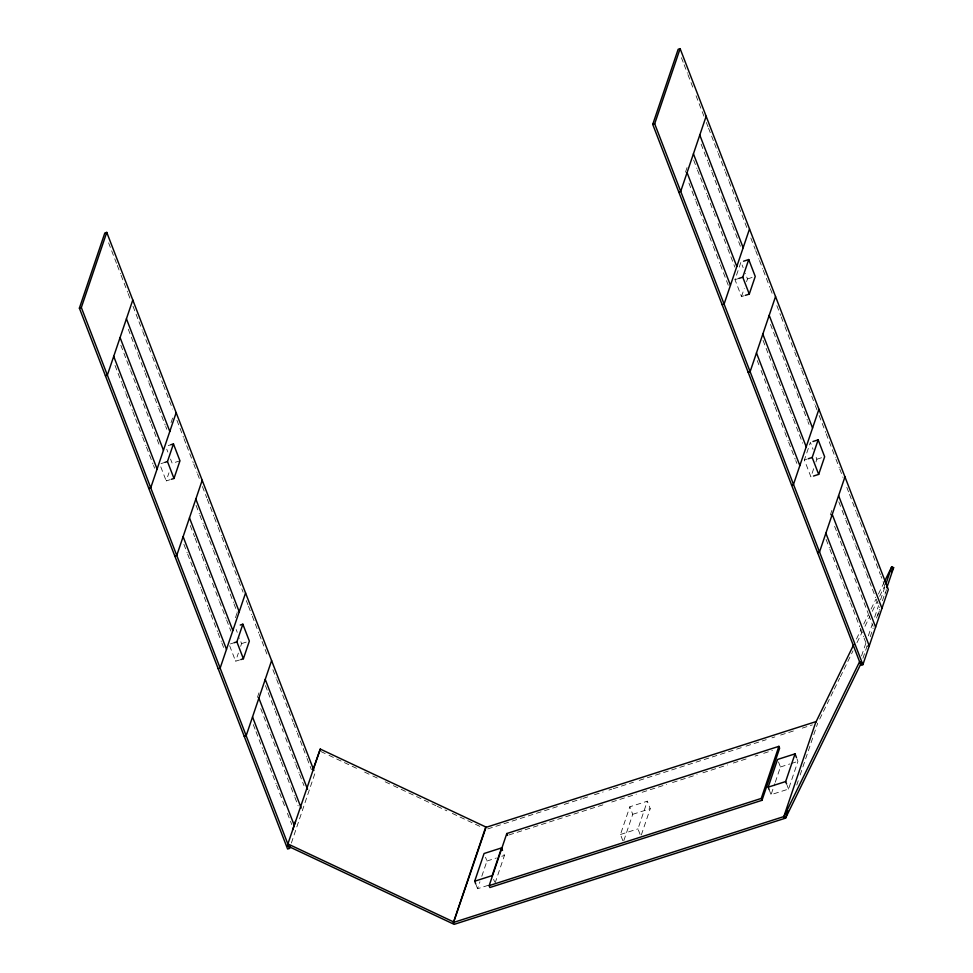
<?xml version="1.0" encoding="UTF-8"?>
<svg xmlns="http://www.w3.org/2000/svg" width="973" height="973" viewBox="0 0 973 973"><rect width="100%" height="100%" fill="white"/><g stroke="black" fill="none" stroke-linecap="round" stroke-linejoin="round"><path stroke-width="0.73" stroke-dasharray="4.87 3.65" d="M171.041 422.696L173.766 414.656M170.093 479.701L166.201 480.942L168.961 472.805M235.466 617.697L237.388 612.029M239.492 659.998L235.612 661.239L238.361 653.102M240.659 646.315L241.584 643.603L239.407 637.972M257.395 697.434L259.207 692.071M291.365 843.044L314.972 773.28M685.491 172.172L687.4 166.492M488.349 885.272L477.585 888.726L479.932 881.793M481.805 876.259L486.962 861.02L485.515 857.274M495.075 883.119L504.452 855.425L503.005 851.667M744.09 295.756L741.499 296.583L734.992 279.677L740.964 262.041L743.141 267.672M741.499 296.583L744.26 288.446M746.559 281.659L747.471 278.947L745.306 273.304M622.878 840.757L620.458 834.493L629.835 806.799L647.325 801.193L650.219 808.709L640.842 836.403L637.96 828.887L647.325 801.193M623.827 840.623L632.73 814.316L629.835 806.799M813.659 468.731L810.91 476.879L804.403 459.974L810.375 442.338L813.075 449.38M815.958 461.956L816.882 459.232L815.252 455.011M830.297 515.033L832.11 509.67M796.972 758.867L797.933 761.373L788.556 789.067L771.066 794.673L774.812 783.593M775.286 782.207L780.443 766.979L778.509 761.968M796.765 785.053L798.225 780.735M800.171 774.982L817.697 723.182M861.531 655.972L865.909 643.019M868.354 635.819L872.246 624.313M874.678 617.125L878.57 605.607M880.529 599.855L884.907 586.901M862.929 658.295L867.308 645.342M870.239 636.707L873.158 628.084M876.564 618.013L879.483 609.378M882.414 600.742L885.333 592.107M877.755 615.641L879.568 610.278M885.016 594.175L886.379 590.161L880.966 576.065M856.435 639.066L861.093 629.519M863.756 624.058L868.415 614.51M871.078 609.062L875.749 599.502M878.412 594.053L883.739 583.131M819.704 719.083L833.679 690.441M834.348 689.079L839.675 678.157M840.344 676.794L852.993 650.876M856.982 642.691L862.309 631.769M864.973 626.32L869.643 616.76M872.307 611.312L876.965 601.752M879.628 596.303L884.287 586.755M168.256 445.573L170.847 444.746M160.995 463.635L164.887 462.382M734.992 279.677L738.884 278.436M179.956 460.813L172.172 463.306L170.555 459.086M747.471 278.947L752.652 277.281M230.394 643.919L234.286 642.679M804.403 459.974L806.994 459.147M241.584 643.603L249.356 641.11M816.882 459.232L822.063 457.578M487.728 828.923L551.217 808.587M552.664 808.125L558.429 806.264M564.206 804.416L581.513 798.869M582.961 798.407L588.726 796.559M594.503 794.71L603.163 791.937M608.928 790.088L611.81 789.164M613.258 788.702L633.459 782.231M639.225 780.37L744.552 746.619M745.999 746.157L766.201 739.687M771.966 737.838L774.849 736.914M780.626 735.065L796.498 729.981M802.263 728.132L812.37 724.885M508.976 834.956L605.948 803.868M611.737 802.02L636.342 794.138M642.131 792.277L666.736 784.396M672.525 782.535L697.13 774.654M702.92 772.793L727.524 764.912M733.314 763.051L749.234 757.955M755.024 756.094L757.918 755.17M763.708 753.321L772.392 750.536M486.962 861.02L496.376 858.004M501.764 856.276L504.452 855.425M632.73 814.316L650.219 808.709M780.443 766.979L789.857 763.951M791.207 763.525L797.933 761.373M620.458 834.493L637.96 828.887M320.774 751.484L327.621 754.707M328.996 755.352L359.146 769.546M364.632 772.124L371.479 775.347M372.854 775.992L379.701 779.215M385.186 781.805L392.034 785.029M393.408 785.673L435.892 805.668M437.266 806.313L446.862 810.837M452.336 813.416L479.75 826.32M681.428 57.723L683.593 63.354M684.141 64.765L687.388 73.218M687.935 74.629L693.36 88.713M696.06 95.755L704.197 116.882M706.374 122.513L707.991 126.745M708.539 128.156L713.963 142.24M714.498 143.651L717.758 152.092M718.293 153.503L724.8 170.409M725.347 171.82L728.595 180.273M729.142 181.671L734.566 195.768M735.101 197.166L738.361 205.619M738.896 207.03L747.033 228.156M750.828 238.02L755.17 249.283M755.705 250.693L758.964 259.146M759.499 260.557L762.759 269.01M763.306 270.421L769.813 287.315M770.348 288.726L772.513 294.357M776.855 305.631L780.65 315.483M781.197 316.894L784.445 325.347M784.992 326.758L794.211 350.706M794.746 352.117L801.253 369.01M801.801 370.421L805.048 378.874M805.595 380.285L814.815 404.233M815.35 405.632L816.979 409.864M819.144 415.495L825.651 432.401M826.199 433.812L835.418 457.748M835.953 459.159L839.213 467.612M839.748 469.022L843.007 477.475M846.802 487.327L848.967 492.97M849.514 494.369L856.021 511.275M856.556 512.686L859.816 521.139M860.363 522.55L869.57 546.485M870.117 547.896L880.419 574.666M701.095 144.113L707.602 161.019M708.149 162.43L711.397 170.883M711.944 172.294L721.151 196.23M721.698 197.641L724.958 206.094M725.493 207.504L732 224.41M732.547 225.809L741.219 248.346M770.494 324.41L775.919 338.495M776.466 339.905L786.768 366.663M787.303 368.074L796.522 392.022M797.069 393.433L800.317 401.885M800.864 403.284L807.371 420.19M807.906 421.601L809.001 424.423M838.823 501.886L841.523 508.928M842.071 510.339L845.33 518.791M845.865 520.202L851.29 534.286M851.837 535.697L855.085 544.15M855.632 545.549L862.139 562.455M862.674 563.866L865.934 572.319M866.469 573.729L871.893 587.814M872.44 589.224L875.688 597.665M876.235 599.076L879.483 607.529M693.652 160.083L696.911 168.536M697.446 169.947L702.871 184.031M703.418 185.442L706.666 193.882M707.213 195.293L713.72 212.199M714.255 213.61L715.337 216.42M718.05 223.462L723.474 237.558M724.021 238.957L727.269 247.41M727.816 248.82L734.858 267.137M763.051 340.38L768.475 354.464M769.023 355.875L772.27 364.328M772.817 365.726L778.242 379.811M778.777 381.221L782.037 389.674M782.572 391.085L789.079 407.991M789.626 409.39L792.873 417.843M793.421 419.254L798.845 433.338M799.38 434.749L802.64 443.202M834.627 526.308L836.804 531.939M837.339 533.35L843.846 550.256M844.394 551.655L847.641 560.107M848.188 561.518L852.518 572.793M854.695 578.424L857.408 585.466M857.943 586.877L868.244 613.635M868.792 615.045L873.122 626.308M688.92 183.094L695.427 199.988M695.975 201.399L699.222 209.852M699.769 211.263L705.194 225.347M705.729 226.758L708.989 235.211M709.524 236.621L712.783 245.062M713.318 246.473L719.825 263.379M720.373 264.79L728.509 285.916M757.237 360.569L758.867 364.79M761.032 370.433L763.744 377.475M764.292 378.874L774.593 405.644M775.14 407.055L784.347 430.99M784.895 432.401L788.142 440.854M788.689 442.265L795.196 459.171M795.744 460.57L796.826 463.391M826.101 539.456L829.361 547.908M829.896 549.319L839.115 573.255M839.663 574.666L842.91 583.119M843.457 584.53L849.964 601.436M850.499 602.834L852.676 608.478M853.212 609.876L859.718 626.782M860.266 628.193L863.513 636.646M864.06 638.057L867.308 646.498M787.108 785.308L788.556 789.067M769.132 789.662L771.066 794.673M493.627 879.361L494.6 881.866M475.663 883.715L477.585 888.726M108.611 242.873L116.748 263.999M117.295 265.41L120.543 273.863M121.09 275.274L127.597 292.18M128.132 293.578L130.309 299.222M133.009 306.264L138.434 320.348M138.981 321.759L142.228 330.2M142.776 331.611L151.995 355.559M152.53 356.969L162.832 383.727M163.379 385.138L172.598 409.086M176.94 420.348L183.447 437.254M183.982 438.665L186.147 444.296M186.694 445.707L193.201 462.613M193.749 464.012L196.996 472.464M197.543 473.875L199.708 479.507M202.42 486.549L206.763 497.823M207.298 499.234L213.805 516.128M214.352 517.539L217.599 525.992M218.147 527.402L221.394 535.855M221.941 537.266L227.366 551.35M227.901 552.761L231.16 561.202M231.696 562.613L238.203 579.519M238.75 580.93L243.08 592.192M246.339 600.645L247.969 604.878M248.504 606.276L251.764 614.729M252.299 616.14L258.806 633.046M259.353 634.457L261.518 640.088M262.065 641.499L267.49 655.583M272.902 669.667L276.162 678.12M276.697 679.519L282.121 693.615M282.669 695.014L292.97 721.784M293.505 723.194L296.765 731.635M297.312 733.046L302.725 747.13M303.272 748.541L306.519 756.994M307.067 758.405L311.409 769.667M128.29 329.263L133.702 343.347M134.25 344.758L137.497 353.211M138.044 354.622L144.551 371.528M145.099 372.927L148.346 381.38M148.893 382.79L154.306 396.875M154.853 398.285L158.1 406.738M158.648 408.149L165.155 425.043M165.702 426.454L166.784 429.275M196.059 505.34L199.319 513.793M199.854 515.191L203.114 523.644M203.649 525.055L209.073 539.139M209.621 540.55L212.868 549.003M213.415 550.414L219.922 567.308M220.457 568.719L223.717 577.171M224.252 578.582L229.677 592.666M230.224 594.077L233.471 602.53M234.019 603.929L237.266 612.382M265.471 685.624L267.636 691.268M268.171 692.679L274.678 709.572M275.225 710.983L278.473 719.436M279.02 720.847L283.362 732.11M285.527 737.741L288.239 744.795M288.774 746.194L295.281 763.1M295.828 764.51L299.088 772.963M299.623 774.374L303.965 785.637M166.76 449.222L167.843 452.044M236.159 629.519L237.242 632.328M120.847 345.233L126.259 359.317M126.806 360.728L130.066 369.181M130.601 370.591L136.025 384.676M136.561 386.086L139.82 394.527M140.367 395.938L150.669 422.708M151.204 424.106L156.629 438.203M157.176 439.601L159.341 445.245M190.246 525.529L194.588 536.792M195.123 538.203L201.63 555.109M202.177 556.52L205.425 564.972M205.972 566.371L210.302 577.646M212.479 583.277L215.191 590.319M215.726 591.73L218.986 600.183M219.521 601.594L226.028 618.487M226.575 619.898L230.917 631.173M260.74 708.636L269.947 732.584M270.494 733.995L280.796 760.752M281.343 762.163L290.55 786.111M291.097 787.522L294.357 795.963M294.892 797.374L298.152 805.826M160.788 466.858L166.201 480.942M229.64 645.744L235.612 661.239M115.021 365.422L121.528 382.328M122.075 383.739L125.335 392.192M125.87 393.591L132.377 410.497M132.924 411.907L135.089 417.539M135.636 418.949L142.143 435.855M142.678 437.266L145.938 445.707M146.473 447.118L152.98 464.024M153.527 465.435L154.61 468.244M183.885 544.308L187.144 552.761M187.68 554.172L196.899 578.12M197.446 579.519L200.693 587.972M201.241 589.383L207.748 606.288M208.283 607.699L210.46 613.331M210.995 614.741L217.502 631.635M218.049 633.046L221.297 641.499M221.844 642.91L224.009 648.541M253.296 724.605L255.461 730.236M256.008 731.647L262.515 748.553M263.051 749.952L266.31 758.405M266.845 759.816L272.27 773.9M272.817 775.311L276.064 783.764M276.612 785.175L284.736 806.301M287.449 813.343L291.791 824.605"/><path stroke-width="1.46" d="M290.453 845.719L289.54 848.407L287.607 849.028L79.385 308.149L104.816 233.009L106.762 232.389L313.89 770.458M289.54 848.407L81.331 307.517L106.762 232.389M132.79 300L107.358 375.128L105.412 375.76M176.162 412.686L150.742 487.814L148.796 488.434M171.394 479.288L173.985 478.461L167.478 461.555L173.449 443.919L170.847 444.746M173.985 478.461L179.956 460.813L173.449 443.919M202.189 480.297L176.758 555.425L174.824 556.045M245.573 592.983L220.141 668.11L218.195 668.731M240.793 659.585L243.384 658.745L236.877 641.852L242.849 624.204L240.258 625.043M243.384 658.745L249.356 641.11L242.849 624.204M271.601 660.594L246.169 735.722L244.223 736.342M292.618 829.969L295.537 821.334M313.075 769.534L320.263 749.064L486.099 827.123L453.09 923.851L287.254 845.792L320.263 749.064M652.737 124.398L678.169 49.27L680.115 48.65L888.325 589.529L862.893 664.668L860.959 665.289L652.737 124.398L654.683 123.778L680.115 48.65M706.143 116.261L680.711 191.389L678.765 192.009M453.904 921.03L485.563 827.512L815.97 721.625L783.824 816.59L784.554 818.463L454.148 924.35L453.418 922.477L783.824 816.59M475.663 883.715L474.69 881.21L484.067 853.516L501.557 847.909L502.53 850.414M501.557 847.909L492.192 875.603L474.69 881.21M489.164 885.637L506.799 833.533L778.899 746.34L779.628 748.213L761.993 800.317L489.893 887.51L489.164 885.637L761.263 798.432L778.899 746.34M749.514 228.947L724.094 304.075L722.148 304.695M745.391 295.342L749.271 294.089L742.764 277.183L748.736 259.548L743.554 261.214M749.271 294.089L755.243 276.454L748.736 259.548M775.542 296.558L750.122 371.686L748.176 372.306M818.925 409.244L793.494 484.372L791.548 484.992M813.501 476.052L818.682 474.386L812.175 457.48L818.147 439.845L812.966 441.499M818.682 474.386L824.654 456.751L818.147 439.845M844.953 476.843L819.521 551.983L817.575 552.603M769.132 789.662L768.171 787.157L777.549 759.463L795.038 753.856L796.486 757.614M786.634 784.056L785.661 781.55L795.038 753.856M785.564 818.147L861.47 662.613L859.585 661.725L783.679 817.259L785.564 818.147L787.996 810.947M885.88 584.031L891.73 566.76L893.615 567.648L886.792 587.789M815.812 722.294L853.771 644.527M884.396 581.769L891.73 566.76M891.609 571.747L893.615 567.648M79.385 308.149L81.331 307.517M164.887 462.382L167.478 461.555M738.884 278.436L742.764 277.183M234.286 642.679L236.877 641.852M808.283 458.733L812.175 457.48M768.171 787.157L785.661 781.55M288.117 844.029L453.953 922.088M699.782 135.04L743.165 247.726M769.193 315.337L812.564 428.023M838.592 495.634L881.976 608.32M693.433 153.831L736.804 266.505M762.832 334.116L806.203 446.802M832.231 514.413L875.615 627.099M687.072 172.61L730.443 285.296M756.471 352.907L799.855 465.581M825.882 533.192L869.254 645.877M654.683 123.778L862.893 664.668M761.263 798.432L761.993 800.317M506.799 833.533L507.529 835.418M126.429 318.779L169.813 431.465M195.841 499.076L239.212 611.762M265.24 679.373L307.529 789.237M120.08 337.57L163.452 450.256M189.48 517.867L232.851 630.54M258.879 698.152L301.18 808.028M113.719 356.349L157.091 469.035M183.119 536.646L226.502 649.332M252.53 716.943L294.272 825.396"/></g></svg>
